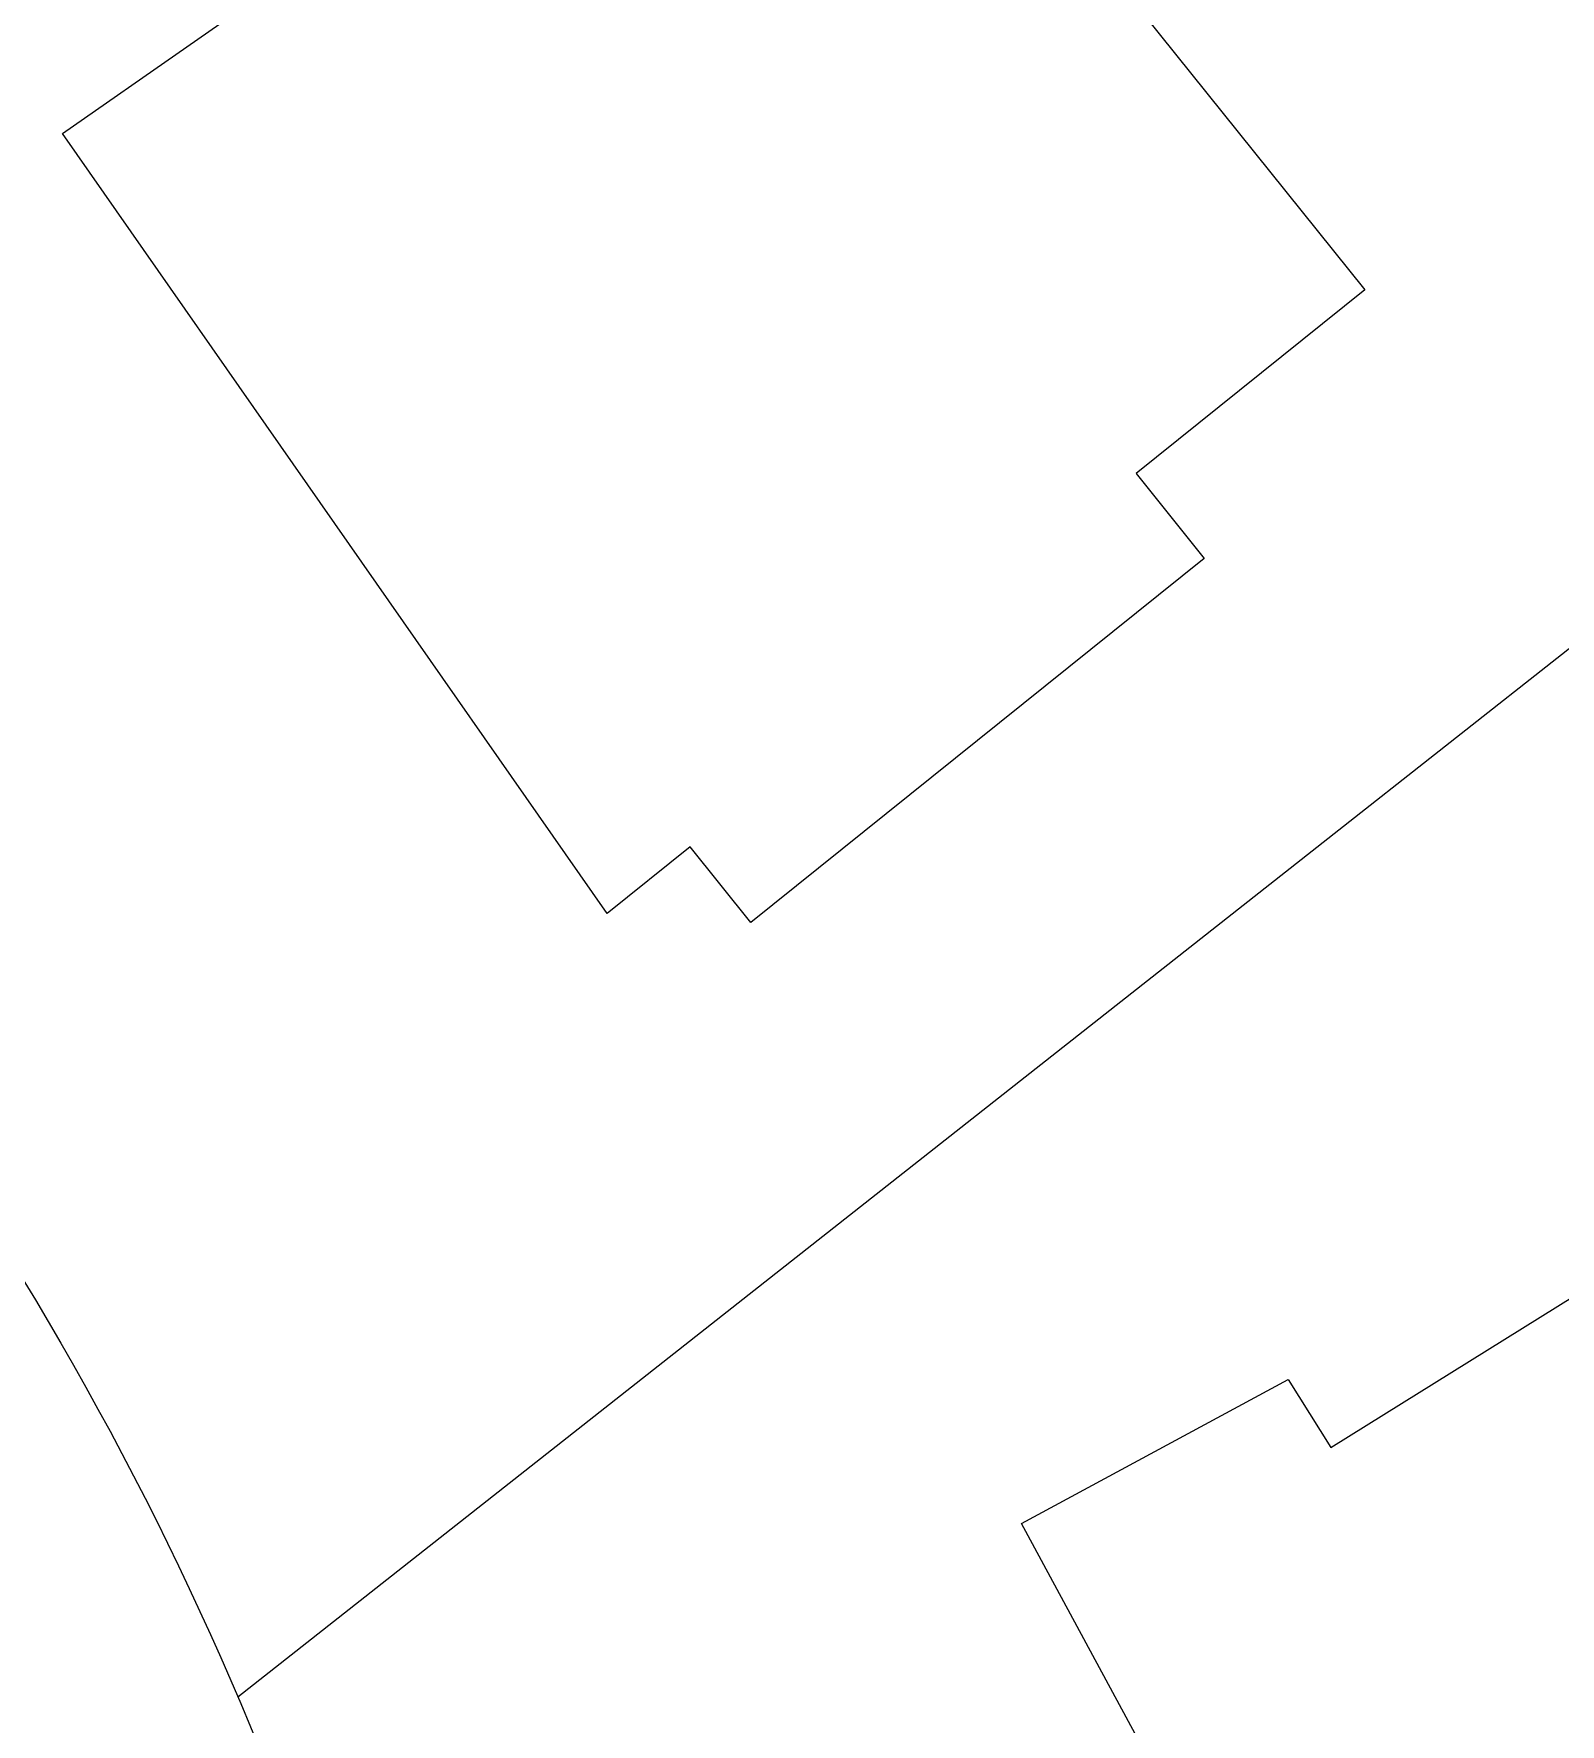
# Model space of a CAD drawing. Header units: inches. Extents: x 36 to 71.8, y 17.4 to 61.8.
# Drawn here: x 56.887 to 59.396, y 43.175 to 45.954 of the extents above; entities that cross this region are included whole.
import ezdxf

# ---------------------------------------------------------------- set-up
doc = ezdxf.new("R2010")
doc.units = ezdxf.units.IN
doc.header["$MEASUREMENT"] = 0
doc.layers.add('00_SOURCE_FROZEN', color=7, linetype='Continuous', lineweight=18)

msp = doc.modelspace()

# ---------------------------------------------------------------- linework, layer by layer
at = {"layer": '00_SOURCE_FROZEN'}
msp.add_lwpolyline([(62.206, 47.145), (57.2226, 43.2199)], dxfattribs=at)
for points in [[(57.4256, 45.973), (58.2175, 46.6014), (59.0752, 45.5336), (58.6991, 45.2316), (58.8112, 45.092), (58.066, 44.4935), (57.9663, 44.6177), (57.8299, 44.5081), (56.9344, 45.7906), (57.343, 46.0759)], [(59.0193, 43.6305), (59.8775, 44.1647), (60.6082, 43.0063), (60.2002, 42.749), (60.2957, 42.5976), (59.4873, 42.0877), (59.4023, 42.2224), (59.2543, 42.1291), (58.5105, 43.5051), (58.9489, 43.7421)]]:
    msp.add_lwpolyline(points, close=True, dxfattribs=at)
msp.add_lwpolyline([(50.1404, 46.0145, -0.546754), (57.6505, 41.0455, 0.171391), (58.1845, 40.3509, 0.171391)], format="xyb", dxfattribs=at)
msp.add_arc((51.9611, 52.2915), 13.465, 297.52814, 322.85486, dxfattribs=at)

doc.saveas('drawing.dxf')
